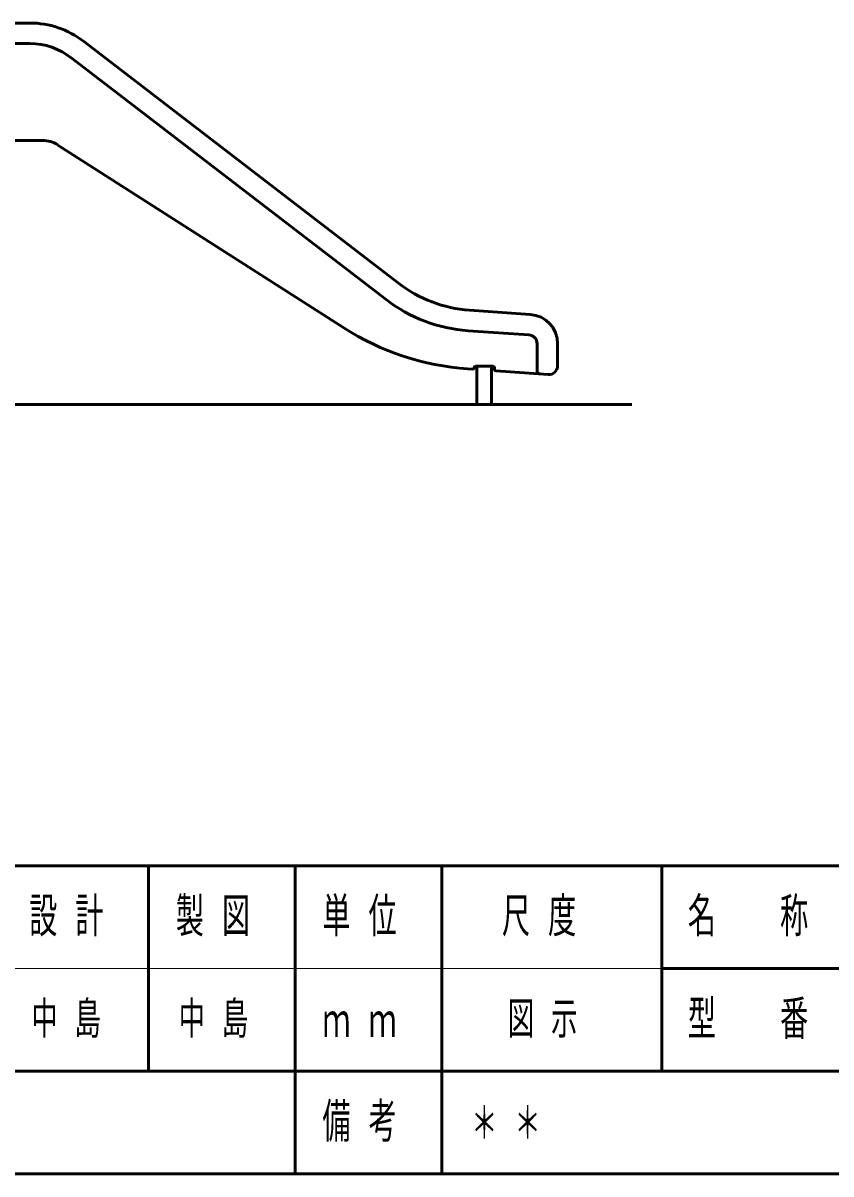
# Model space of a CAD drawing. Units: millimetres on the paper, scale 1:50. Extents: x -385 to 0, y -594 to 267.
# Drawn here: x -231.1 to -176, y -297 to -218.5 of the extents above; entities that cross this region are included whole.
import ezdxf

# ---------------------------------------------------------------- set-up
doc = ezdxf.new("R2010")
doc.units = ezdxf.units.MM
doc.layers.add('LY_1', color=140, linetype='Continuous', lineweight=50)
doc.styles.add('ＭＳ ゴシック', font='')
doc.styles.get('ＭＳ ゴシック').set_extended_font_data('MS Gothic')

msp = doc.modelspace()

# ---------------------------------------------------------------- linework, layer by layer
at = {"layer": 'LY_1'}
for p, q in [((-232.092, -218.544), (-230.603, -218.544)), ((-232.092, -219.944), (-230.603, -219.944)), ((-205.454, -236.281), (-226.95, -219.784)), ((-206.307, -237.392), (-227.802, -220.895)), ((-232.092, -226.544), (-229.751, -226.544)), ((-228.695, -226.859), (-209.18, -239.33)), ((-200.603, -238.119), (-196.463, -238.409)), ((-200.7, -239.516), (-196.561, -239.805)), ((-196.003, -240.404), (-196.003, -242.264)), ((-194.603, -240.404), (-194.603, -241.905)), ((-200.742, -242.119), (-200.41, -242.143)), ((-200.203, -241.944), (-199.003, -241.944)), ((-200.103, -241.944), (-200.103, -244.544)), ((-200.103, -241.944), (-200.103, -242.064)), ((-199.103, -241.944), (-199.103, -244.544)), ((-199.103, -241.944), (-199.103, -242.064)), ((-198.903, -242.044), (-198.903, -242.155)), ((-198.81, -242.255), (-195.245, -242.504)), ((-222.5, -276), (-222.5, -290)), ((-212.5, -276), (-212.5, -297)), ((-202.5, -276), (-202.5, -290)), ((-187.5, -276), (-187.5, -290)), ((-187.5, -283), (-70, -283)), ((-242.5, -290), (0, -290)), ((-202.5, -290), (-202.5, -297))]:
    msp.add_line(p, q, dxfattribs=at)
at = {"layer": 'LY_1', "color": 7}
for p, q in [((-341.236, -244.544), (-189.533, -244.544)), ((-385, -276), (0, -276)), ((-385, -297), (0, -297))]:
    msp.add_line(p, q, dxfattribs=at)
at = {"layer": 'LY_1', "color": 7, "lineweight": 13}
msp.add_line((-242.5, -283), (-187.5, -283), dxfattribs=at)
at = {"layer": 'LY_1'}
for centre, radius, start, end in [((-230.603, -224.544), 6, 52.49493, 90), ((-230.603, -224.544), 4.6, 51.75932, 90), ((-229.751, -228.544), 2, 57.96855, 90), ((-199.975, -229.141), 9, 232.49493, 266), ((-199.975, -229.141), 10.4, 232.49493, 266), ((-196.603, -240.404), 2, 0, 86), ((-199.487, -224.163), 18, 237.41774, 266), ((-196.603, -240.404), 0.6, 0, 86), ((-200.403, -242.043), 0.1, 266, 0), ((-200.203, -242.044), 0.1, 90, 180), ((-199.003, -242.044), 0.1, 0, 90), ((-198.803, -242.155), 0.1, 180, 266), ((-195.803, -242.264), 0.2, 180, 266), ((-195.203, -241.905), 0.6, 266, 0)]:
    msp.add_arc(centre, radius, start, end, dxfattribs=at)

# ---------------------------------------------------------------- texts
at = {"layer": 'LY_1', "color": 7, "style": 'ＭＳ ゴシック'}
for s, insert, char_height, attachment_point in [('\\T1.64;\\W0.6;設計', (-227.5, -279.5), 2.346, 5), ('\\T1.64;\\W0.6;製図', (-217.5, -279.5), 2.346, 5), ('\\T1.64;\\W0.6;単位', (-207.5, -279.5), 2.346, 5), ('\\T1.64;\\W0.6;尺度', (-195.25, -279.5), 2.346, 5), ('\\T1.64;\\W0.6;名\u3000称', (-181, -279.5), 2.346, 5), ('\\T1.64;\\W0.6;中島', (-230.5, -286.5), 2.199, 4), ('\\T1.64;\\W0.6;中島', (-217.5, -286.5), 2.199, 5), ('\\T1.64;\\W0.6;図示', (-198, -286.5), 2.199, 4), ('\\T1.64;\\W0.6;型\u3000番', (-181, -286.5), 2.346, 5), ('\\T1.64;\\W0.6;ｍｍ', (-207.5, -286.5), 2.346, 5), ('\\T1.64;\\W0.6;備考', (-207.5, -293.5), 2.346, 5), ('\\T1.64;\\W0.6;＊＊', (-200.5, -293.5), 2.199, 4)]:
    msp.add_mtext(s, dxfattribs=dict(at, insert=insert, char_height=char_height, attachment_point=attachment_point))

doc.saveas('drawing.dxf')
